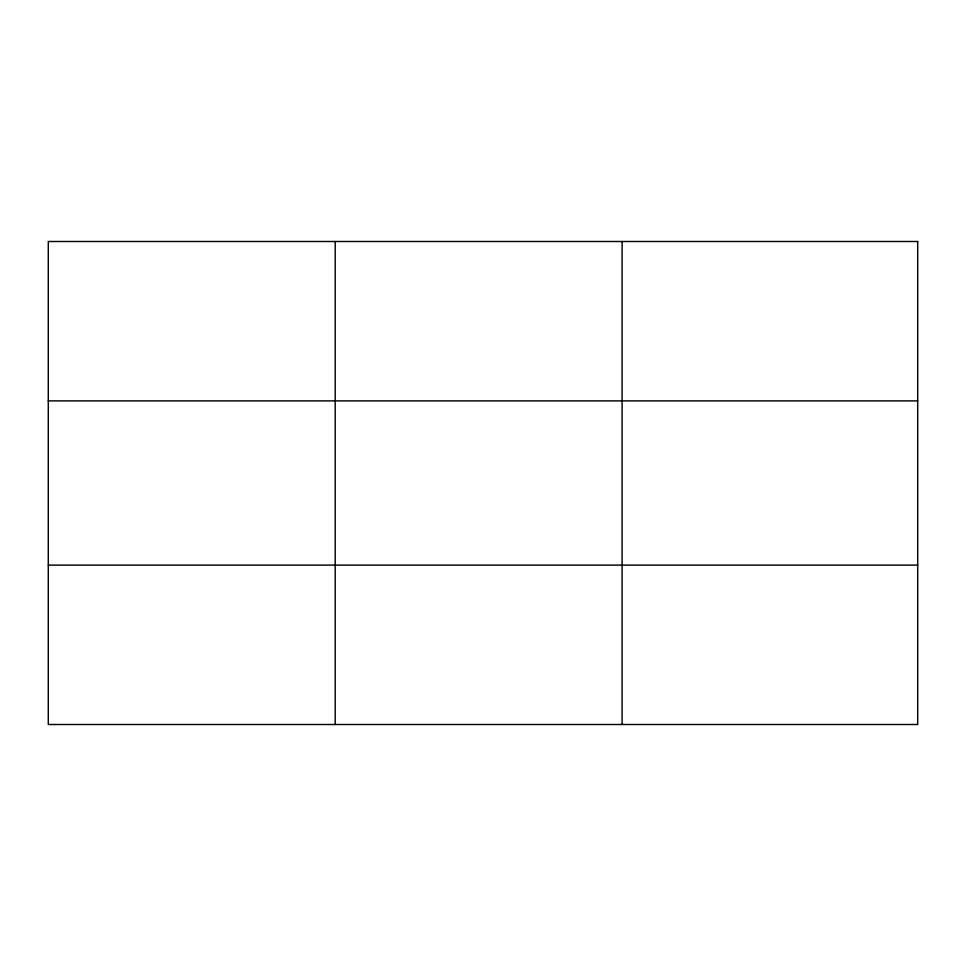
<?xml version="1.0" encoding="UTF-8"?>
<svg xmlns="http://www.w3.org/2000/svg" width="966" height="966" viewBox="0 0 966 966"><rect width="100%" height="100%" fill="white"/><g stroke="black" fill="none" stroke-linecap="round" stroke-linejoin="round"><path stroke-width="1.45" d="M335.202 724.5L335.202 241.5M622.104 724.5L622.104 241.5M48.3 400.89L917.7 400.89M48.3 565.11L917.7 565.11M917.7 241.5L48.3 241.5L48.3 724.5L917.7 724.5L917.7 241.5"/></g></svg>
